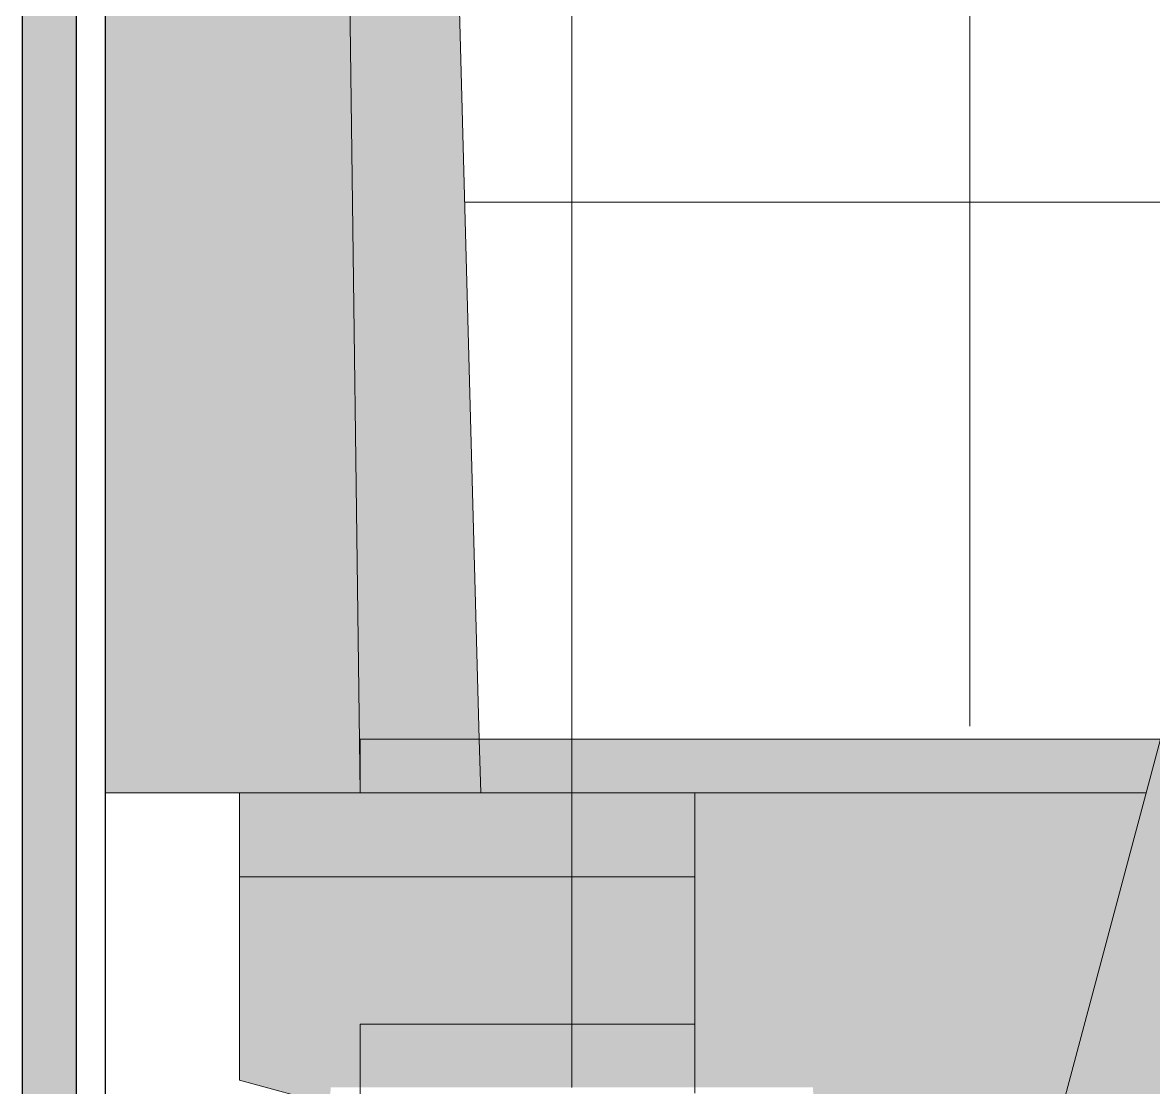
# Model space of a CAD drawing. Header units: millimetres. Extents: x 0 to 98412, y -2706 to 7916.
# Drawn here: x 81914.7 to 82336.8, y 270 to 667.5 of the extents above; entities that cross this region are included whole.
import ezdxf

# ---------------------------------------------------------------- set-up
doc = ezdxf.new("R2010")
doc.units = ezdxf.units.MM
for name, color, linetype, lineweight in [('A-DETL-GENF', 7, 'Continuous', 9), ('A-WALL-PATT', 7, 'Continuous', 9), ('P-SANR-FIXT', 7, 'Continuous', 9), ('P-SANR-FIXT-IDEN', 7, 'Continuous', 9)]:
    doc.layers.add(name, color=color, linetype=linetype, lineweight=lineweight)
for name, color, linetype, lineweight, true_color in [('A-WALL-4', 7, 'Continuous', 30, 0x3c3c3c), ('A-WALL-FNSH-3', 7, 'Continuous', 30, 0x3c3c3c), ('I-WALL-1', 7, 'Continuous', 9, 0x787878)]:
    doc.layers.add(name, color=color, linetype=linetype, lineweight=lineweight, true_color=true_color)
doc.layers.add('P-SANR-FIXT-2', color=7, linetype='Continuous', lineweight=9, transparency=0.7)

# ---------------------------------------------------------------- blocks, each defined once
blk = doc.blocks.new('WC Seat_2 with Cistern-Wall Based - 640 x 360mm-30580118-Развертка 1_13-3')
at = {"layer": 'P-SANR-FIXT-2'}
for points in [[(-68354, 380), (-68259, 380.01), (-68263.85, 750), (-68354, 750), (-68354, 384.64)], [(-68259, 380.01), (-68259, 400), (-68214.57, 400), (-68221.63, 657.08), (-68224, 750), (-68263.85, 750), (-68260.32, 480.32)], [(-68214, 380), (-68214.57, 400), (-68259, 400), (-68259, 380), (-68215.27, 380)], [(-68080.69, 380), (-68080.69, 400), (-68214.57, 400), (-68214, 380), (-68134.1, 380)], [(-68304, 348.59), (-68134.1, 348.59), (-68134.1, 380), (-68304, 380), (-68304, 358.9)], [(-68082.5, 234.39), (-67898.91, 234.39), (-67898.91, 380), (-67954.86, 380), (-67923.92, 264.79), (-67996.39, 264.75), (-67965.58, 380), (-68134.1, 380), (-68134.04, 270), (-68090, 270), (-68088.02, 234.39), (-68085.08, 234.39)], [(-68270.36, 263.48), (-68270, 270), (-68259, 270), (-68259, 293.59), (-68134.1, 293.59), (-68134.1, 348.59), (-68304, 348.59), (-68304, 272.71), (-68271.44, 263.77)]]:
    blk.add_hatch(color=256, dxfattribs=at).paths.add_polyline_path(points)
h = blk.add_hatch(color=256, dxfattribs=at)
h.paths.add_polyline_path([(-68015.69, 380), (-67965.58, 380), (-67960.23, 400), (-68080.69, 400), (-68080.69, 380), (-68029.83, 380)])
h.paths.add_polyline_path([(-67950.69, 380), (-67950.69, 400), (-67960.18, 399.78), (-67954.58, 380)])
h = blk.add_hatch(color=256, dxfattribs=at)
h.paths.add_polyline_path([(-68212.92, 3.17), (-68134.1, 3.17), (-68134.1, 6.96), (-68224.77, 6.96), (-68224.75, 3.17), (-68217.5, 3.17)])
h.paths.add_polyline_path([(-68259, 26.89), (-68245, 30.65), (-68245, 256.52), (-68259, 260.36), (-68259, 36.08)])
h.paths.add_polyline_path([(-68211.16, 270), (-68134.1, 270), (-68134.1, 293.59), (-68259, 293.59), (-68259, 270), (-68212.5, 270)])
at = {"layer": 'P-SANR-FIXT'}
for p, q in [((-68354, 750), (-68354, 380)), ((-68259, 380), (-68263.85, 750)), ((-68263.85, 750), (-68259, 380)), ((-68224, 750), (-68214.54, 400)), ((-68259, 400), (-68222.4, 400)), ((-68251.67, 400), (-68259, 400)), ((-68259, 400), (-67960.18, 400)), ((-68215.95, 400), (-68259, 400)), ((-68259, 381.65), (-68259, 400)), ((-68259, 400), (-68259, 380)), ((-68242.32, 400), (-68251.67, 400)), ((-68233.95, 400), (-68242.32, 400)), ((-68224.9, 400), (-68233.95, 400)), ((-68219.95, 400), (-68224.73, 400)), ((-68222.4, 400), (-68215.51, 400)), ((-68216.52, 400), (-68219.95, 400)), ((-68214.94, 400), (-68216.52, 400)), ((-68214.57, 400), (-68215.71, 400)), ((-68215.36, 400), (-68214.94, 400)), ((-68080.69, 400), (-68214.57, 400)), ((-68214.54, 400), (-68214, 380)), ((-67960.18, 400), (-68080.69, 400)), ((-68042.61, 400), (-68053.83, 400)), ((-68053.83, 400), (-67960.19, 400)), ((-67960.19, 400), (-68042.61, 400)), ((-68259, 380), (-68354, 380)), ((-68354, 380), (-68304, 380)), ((-68304, 380), (-68259, 380)), ((-68259, 380), (-68304, 380)), ((-68304, 380), (-68134.1, 380)), ((-68304, 348.59), (-68304, 380)), ((-68304, 380), (-68304, 348.59)), ((-68259, 380), (-68259, 381.65)), ((-68259, 380), (-68214, 380)), ((-68245.44, 380), (-68259, 380)), ((-68214, 380), (-68259, 380)), ((-68259, 380), (-68214, 380)), ((-68134.1, 380), (-68259, 380)), ((-68219.09, 380), (-68245.44, 380)), ((-68214, 380), (-68219.09, 380)), ((-68134.1, 380), (-68214, 380)), ((-68214, 380), (-68134.1, 380)), ((-68134.1, 380), (-68080.69, 380)), ((-68080.69, 380), (-68134.1, 380)), ((-68134.1, 380), (-67965.58, 380)), ((-67965.58, 380), (-68134.1, 380)), ((-68134.1, 333.44), (-68134.1, 380)), ((-68134.1, 380), (-68134.1, 358.89)), ((-68134.1, 380), (-68134.1, 316.07)), ((-68134.1, 342.28), (-68134.1, 380)), ((-68134.1, 380), (-68134.1, 358.88)), ((-68134.1, 364.24), (-68134.1, 380)), ((-68134.1, 380), (-68080.69, 380)), ((-67965.58, 380), (-68134.1, 380)), ((-68080.69, 380), (-67965.58, 380)), ((-67965.58, 380), (-68080.69, 380)), ((-68080.69, 380), (-67965.58, 380)), ((-67965.59, 380), (-67965.59, 380)), ((-68134.1, 348.59), (-68134.1, 364.24)), ((-68134.1, 358.89), (-68134.1, 353.87)), ((-68134.1, 358.88), (-68134.1, 353.88)), ((-68134.1, 353.88), (-68134.1, 348.59)), ((-68134.1, 353.87), (-68134.1, 348.53)), ((-68304, 348.59), (-68134.1, 348.59)), ((-68304, 348.59), (-68134.1, 348.59)), ((-68304, 348.59), (-68304, 331.82)), ((-68304, 272.71), (-68304, 348.59)), ((-68304, 348.59), (-68134.1, 348.59)), ((-68304, 348.59), (-68134.1, 348.59)), ((-68134.1, 342.27), (-68134.1, 348.59)), ((-68134.1, 348.59), (-68134.1, 309.13)), ((-68134.1, 348.53), (-68134.1, 269.97)), ((-68134.1, 332.64), (-68134.1, 342.28)), ((-68134.1, 332.65), (-68134.1, 342.27)), ((-68304, 331.82), (-68304, 292.75)), ((-68134.1, 293.5), (-68134.1, 333.44)), ((-68134.1, 321.8), (-68134.1, 332.65)), ((-68134.1, 321.81), (-68134.1, 332.64)), ((-68134.1, 312.69), (-68134.1, 321.81)), ((-68134.1, 312.7), (-68134.1, 321.8)), ((-68134.1, 316.07), (-68134.1, 293.46)), ((-68134.1, 309.13), (-68134.1, 312.7)), ((-68134.1, 302.47), (-68134.1, 312.69)), ((-68134.1, 302.46), (-68134.1, 309.13)), ((-68134.1, 309.13), (-68134.1, 274.91)), ((-68134.1, 294.06), (-68134.1, 302.47)), ((-68134.1, 294.07), (-68134.1, 302.46)), ((-68304, 292.75), (-68304, 284.07)), ((-68259, 279.14), (-68259, 293.59)), ((-68259, 293.59), (-68259, 279.09)), ((-68134.1, 293.59), (-68259, 293.59)), ((-68134.1, 293.59), (-68259, 293.59)), ((-68259, 279.09), (-68259, 293.59)), ((-68259, 293.59), (-68259, 279.14)), ((-68134.1, 293.59), (-68259, 293.59)), ((-68134.1, 293.59), (-68259, 293.59)), ((-68134.1, 293.51), (-68134.1, 294.07)), ((-68134.1, 284.63), (-68134.1, 294.06)), ((-68134.1, 270), (-68134.1, 293.59)), ((-68134.1, 293.59), (-68134.1, 270.06)), ((-68134.1, 270.06), (-68134.1, 293.59)), ((-68134.1, 293.59), (-68134.1, 270)), ((-68134.1, 284.62), (-68134.1, 293.51)), ((-68134.1, 269.97), (-68134.1, 293.5)), ((-68134.1, 293.46), (-68134.1, 269.73)), ((-68304, 284.07), (-68304, 277.79)), ((-68134.1, 279.21), (-68134.1, 284.63)), ((-68134.1, 277.12), (-68134.1, 284.62)), ((-68259, 276.88), (-68259, 279.01)), ((-68259, 279.01), (-68259, 276.26)), ((-68259, 278.96), (-68259, 270.36)), ((-68259, 270), (-68259, 278.96)), ((-68134.1, 277.11), (-68134.1, 279.21)), ((-68304, 277.79), (-68304, 273.98)), ((-68259, 270.06), (-68259, 276.88)), ((-68259, 276.26), (-68259, 270.06)), ((-68134.1, 269.77), (-68134.1, 277.12)), ((-68134.1, 269.73), (-68134.1, 277.11)), ((-68134.1, 274.91), (-68134.1, 269.77)), ((-68304, 273.98), (-68304, 272.71)), ((-68270.36, 263.48), (-68304, 272.71)), ((-68259, 270.36), (-68259, 270)), ((-68259, 221.13), (-68259, 270.06)), ((-68259, 270.06), (-68259, 267.9)), ((-68259, 270), (-68259, 26.89)), ((-68259, 267.83), (-68259, 270)), ((-68134.1, 270.06), (-68134.1, 267.9)), ((-68134.1, 267.9), (-68134.1, 270.06)), ((-68134.1, 267.83), (-68134.1, 270)), ((-68134.1, 270), (-68134.1, 267.83))]:
    blk.add_line(p, q, dxfattribs=at)
blk = doc.blocks.new('Начало раскладки_красным - Начало раскладки_красным-26110621-Развертка 1_13-3')
at = {"layer": 'A-DETL-GENF'}
blk.add_hatch(color=256, dxfattribs=at).paths.add_polyline_path([(-67996.39, 264.75), (-67923.92, 264.79), (-67960.23, 400), (-67994.98, 270.03)])
blk.add_line((-67960.23, 400), (-67996.39, 264.75), dxfattribs=at)
blk.add_line((-67960.23, 400), (-67996.39, 264.75), dxfattribs=at)

msp = doc.modelspace()

# ---------------------------------------------------------------- hatches: boundary and pattern name
at = {"layer": 'A-WALL-PATT'}
h = msp.add_hatch(dxfattribs=at)
h.set_pattern_fill('FP_30', color=256, style=0, pattern_type=2)
h.set_pattern_definition([(90, (84739.74, 0), (-600, 4e-14), []), (180, (84739.74, 0), (-7e-14, -600), [])])
h.paths.add_polyline_path([(83809.09, 0), (84128.74, 0), (84128.74, 100), (83270.74, 100), (83270.74, 770), (84128.74, 770), (84128.74, 800), (83250.74, 800), (83250.8, 209.98), (83255.03, 208.39), (83255.92, 207.59), (83257.25, 205.68), (83257.81, 202.93), (83257.81, 32.93), (83260.31, 32.93), (83260.31, 10), (83267.35, 10), (83267.35, 0), (83725.76, 0)])
h.paths.add_polyline_path([(82947.96, 0), (83218.13, 0), (83218.13, 10), (83225.17, 10), (83225.17, 32.93), (83227.67, 32.93), (83227.67, 202.93), (83228.61, 206.11), (83229.57, 207.61), (83229.82, 208.01), (83232.35, 209.27), (83234.74, 210), (83234.74, 1650), (83239.74, 1650), (83239.74, 1800), (81945.74, 1800), (81945.74, 790), (81975.74, 790), (81975.74, 795), (81976.45, 797.57), (81979.17, 799.59), (81980.74, 800), (82006.43, 799.82), (82008.34, 799.19), (82010.07, 797.4), (82010.74, 794.06), (82010.74, 790), (82075.74, 790), (82075.74, 750), (82082.88, 480.32), (82085.17, 400), (82339.56, 400), (82339.56, 600), (82423.25, 600.17), (82423.52, 603.52), (82424.76, 608.13), (82426.96, 612.37), (82427.54, 613.23), (82431.27, 617.19), (82433.36, 618.72), (82435.52, 620.05), (82440.71, 621.93), (82445.74, 622.5), (82452.69, 621.4), (82455.24, 620.49), (82455.24, 667.44), (82574.24, 667.4), (82574.24, 607.46), (82583.24, 607.54), (82583.24, 609.5), (82586.74, 609.5), (82586.87, 607.3), (82588.41, 604.42), (82588.88, 602.67), (82589.24, 600), (82939.74, 600), (82939.74, 0)])
h.paths.add_polyline_path([(81945.74, 1.38), (82015.86, 20.21), (82029.38, 263.48), (81995.74, 272.71), (81995.74, 380), (81945.74, 380), (81945.74, 6.74)])
at = {"layer": 'I-WALL-1'}
h = msp.add_hatch(dxfattribs=at)
h.set_pattern_fill('FP_28', color=256, style=0, pattern_type=2)
h.set_pattern_definition([(0, (83289.753, 0), (30.48, 7.62), [2.515, -20.345, 2.515, -20.345, -121.92]), (0, (83289.753, 0), (30.48, 7.62), [-45.72, 2.515, -43.205, 2.515, -20.345, -53.34]), (0, (83289.753, 0), (30.48, 7.62), [-114.3, 2.515, -12.725, 2.515, -35.585]), (120, (83301.183, 3.81), (-21.839114, 22.586454), [2.515, -20.345, 2.515, -20.345, -121.92]), (120, (83301.183, 3.81), (-21.839114, 22.586454), [-45.72, 2.515, -43.205, 2.515, -20.345, -53.34]), (120, (83301.183, 3.81), (-21.839114, 22.586454), [-114.3, 2.515, -12.725, 2.515, -35.585]), (240, (83304.993, 19.05), (-8.640886, -30.206454), [2.515, -20.345, 2.515, -20.345, -121.92]), (240, (83304.993, 19.05), (-8.640886, -30.206454), [-45.72, 2.515, -43.205, 2.515, -20.345, -53.34]), (240, (83304.993, 19.05), (-8.640886, -30.206454), [-114.3, 2.515, -12.725, 2.515, -35.585])])
h.paths.add_polyline_path([(81914.74, 0), (81934.74, 0), (81934.74, 3470), (81914.74, 3470), (81914.74, 116.05)])

# ---------------------------------------------------------------- linework, layer by layer
at = {"layer": 'A-WALL-4'}
msp.add_line((81914.74, -5.37), (81914.74, 3880.12), dxfattribs=at)
at = {"layer": 'A-WALL-FNSH-3'}
for p, q in [((81934.74, 3400), (81934.74, 0)), ((81945.74, 1.38), (81945.74, 1800))]:
    msp.add_line(p, q, dxfattribs=at)
at = {"layer": 'P-SANR-FIXT-IDEN'}
for p, q in [((82119.74, 270), (82119.74, 1056.81)), ((82268.3, 404.82), (82268.3, 916.14))]:
    msp.add_line(p, q, dxfattribs=at)

# ---------------------------------------------------------------- block references
at = {"layer": 'A-DETL-GENF'}
msp.add_blockref('Начало раскладки_красным - Начало раскладки_красным-26110621-Развертка 1_13-3', (150299.74, 0), dxfattribs=at)
at = {"layer": 'P-SANR-FIXT'}
msp.add_blockref('WC Seat_2 with Cistern-Wall Based - 640 x 360mm-30580118-Развертка 1_13-3', (150299.74, 0), dxfattribs=at)

doc.saveas('drawing.dxf')
